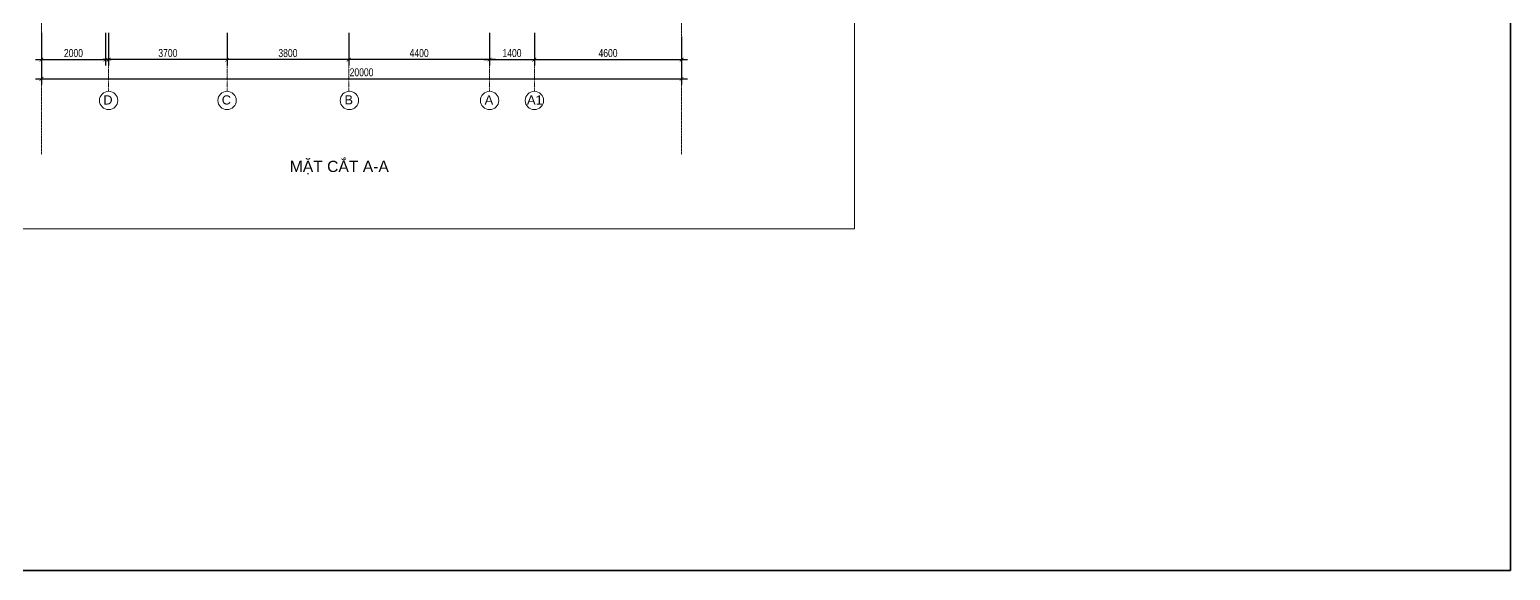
# Model space of a CAD drawing. Header units: millimetres. Extents: x 33748 to 451939, y -263262 to 62681.
# Drawn here: x 405682 to 451939, y -263262 to -246383 of the extents above; entities that cross this region are included whole.
import ezdxf
from ezdxf.enums import TextEntityAlignment as Align

# ---------------------------------------------------------------- set-up
doc = ezdxf.new("R2010")
doc.units = ezdxf.units.MM
doc.header["$PDMODE"] = 98
doc.linetypes.add('CENTER', pattern=[50.8, 31.75, -6.35, 6.35, -6.35])
doc.linetypes.add('HIDDEN', pattern=[0.375, 0.25, -0.125])
doc.layers.get('Defpoints').update_dxf_attribs({"color": 202, "lineweight": 13})
for name, color, linetype, lineweight in [('-CENTER', 143, 'CENTER', 13), ('-CONCRETE', 1, 'Continuous', 35), ('-KH', 143, 'Continuous', 13), ('-RANH GIOI KHU DAT', 12, 'CENTER', 18), ('-TEXT', 7, 'Continuous', 15)]:
    doc.layers.add(name, color=color, linetype=linetype, lineweight=lineweight)
doc.layers.add('12. NET DIM', color=9, linetype='Continuous')
doc.styles.add('1', font='arial.ttf')
doc.styles.add('AVANH', font='', dxfattribs={"width": 0.8})
doc.styles.get("Standard").update_dxf_attribs({"font": 'arial.ttf'})
doc.styles.get('AVANH').set_extended_font_data('.VnAvantH')
doc.dimstyles.new('C_100A3', dxfattribs={"dimscale": 100, "dimtxt": 2.5, "dimasz": 1.2, "dimexe": 1.8, "dimexo": 0, "dimgap": 0.75, "dimtad": 1, "dimdec": 0, "dimzin": 0, "dimdsep": 46, "dimtxsty": 'AVANH', "dimblk": 'ARCHTICK', "dimcen": 0, "dimdle": 1.8, "dimclrd": 256, "dimclre": 256, "dimclrt": 7, "dimadec": 0, "dimazin": 0, "dimtfac": 0.0001, "dimtdec": 0, "dimtix": 1, "dimtmove": 2, "dimatfit": 3, "dimldrblk": 'ARCHTICK', "dimfxl": 1.8, "dimtolj": 1, "dimtzin": 0, "dimarcsym": 0})

# ---------------------------------------------------------------- blocks, each defined once
blk = doc.blocks.new('_ARCHTICK')
at = {"const_width": 0.15}
blk.add_lwpolyline([(-0.5, -0.5), (0.5, 0.5)], dxfattribs=at)
blk = doc.blocks.new('*D1167')
at = {"layer": '12. NET DIM', "lineweight": -2, "transparency": 16777216}
for p, q in [((415651, -246484), (415651, -247500)), ((420051, -246484), (420051, -247500)), ((420231, -247320), (415471, -247320))]:
    blk.add_line(p, q, dxfattribs=at)
at = {"layer": 'Defpoints', "color": 0, "transparency": 16777216}
for p in [(415651, -246484), (420051, -246484), (415651, -247320)]:
    blk.add_point(p, dxfattribs=at)
at = {"layer": '12. NET DIM', "lineweight": -2, "transparency": 16777216, "xscale": 120, "yscale": 120, "zscale": 120, "rotation": 180}
blk.add_blockref('_ARCHTICK', (415651, -247320), dxfattribs=at)
at = {"layer": '12. NET DIM', "lineweight": -2, "transparency": 16777216, "xscale": 120, "yscale": 120, "zscale": 120}
blk.add_blockref('_ARCHTICK', (420051, -247320), dxfattribs=at)
at = {"layer": '12. NET DIM', "color": 7, "transparency": 16777216, "insert": (417851, -247116), "char_height": 250, "attachment_point": 5, "style": 'AVANH'}
blk.add_mtext('\\A1;4400', dxfattribs=at)
blk = doc.blocks.new('*D1168')
at = {"layer": '12. NET DIM', "lineweight": -2, "transparency": 16777216}
for p, q in [((411851, -246484), (411851, -247500)), ((415651, -246484), (415651, -247500)), ((415831, -247320), (411671, -247320))]:
    blk.add_line(p, q, dxfattribs=at)
at = {"layer": 'Defpoints', "color": 0, "transparency": 16777216}
for p in [(411851, -246484), (415651, -246484), (411851, -247320)]:
    blk.add_point(p, dxfattribs=at)
at = {"layer": '12. NET DIM', "lineweight": -2, "transparency": 16777216, "xscale": 120, "yscale": 120, "zscale": 120, "rotation": 180}
blk.add_blockref('_ARCHTICK', (411851, -247320), dxfattribs=at)
at = {"layer": '12. NET DIM', "lineweight": -2, "transparency": 16777216, "xscale": 120, "yscale": 120, "zscale": 120}
blk.add_blockref('_ARCHTICK', (415651, -247320), dxfattribs=at)
at = {"layer": '12. NET DIM', "color": 7, "transparency": 16777216, "insert": (413751, -247116), "char_height": 250, "attachment_point": 5, "style": 'AVANH'}
blk.add_mtext('\\A1;3800', dxfattribs=at)
blk = doc.blocks.new('*D1169')
at = {"layer": '12. NET DIM', "lineweight": -2, "transparency": 16777216}
for p, q in [((408151, -246484), (408151, -247500)), ((411851, -246484), (411851, -247500)), ((412031, -247320), (407971, -247320))]:
    blk.add_line(p, q, dxfattribs=at)
at = {"layer": 'Defpoints', "color": 0, "transparency": 16777216}
for p in [(408151, -246484), (411851, -246484), (408151, -247320)]:
    blk.add_point(p, dxfattribs=at)
at = {"layer": '12. NET DIM', "lineweight": -2, "transparency": 16777216, "xscale": 120, "yscale": 120, "zscale": 120, "rotation": 180}
blk.add_blockref('_ARCHTICK', (408151, -247320), dxfattribs=at)
at = {"layer": '12. NET DIM', "lineweight": -2, "transparency": 16777216, "xscale": 120, "yscale": 120, "zscale": 120}
blk.add_blockref('_ARCHTICK', (411851, -247320), dxfattribs=at)
at = {"layer": '12. NET DIM', "color": 7, "transparency": 16777216, "insert": (410001, -247116), "char_height": 250, "attachment_point": 5, "style": 'AVANH'}
blk.add_mtext('\\A1;3700', dxfattribs=at)
blk = doc.blocks.new('*D1170')
at = {"layer": '12. NET DIM', "lineweight": -2, "transparency": 16777216}
for p, q in [((420051, -246484), (420051, -247500)), ((421451, -246484), (421451, -247500)), ((419871, -247320), (421631, -247320))]:
    blk.add_line(p, q, dxfattribs=at)
at = {"layer": 'Defpoints', "color": 0, "transparency": 16777216}
for p in [(420051, -246484), (421451, -246484), (421451, -247320)]:
    blk.add_point(p, dxfattribs=at)
at = {"layer": '12. NET DIM', "lineweight": -2, "transparency": 16777216, "xscale": 120, "yscale": 120, "zscale": 120, "rotation": 180}
blk.add_blockref('_ARCHTICK', (420051, -247320), dxfattribs=at)
at = {"layer": '12. NET DIM', "lineweight": -2, "transparency": 16777216, "xscale": 120, "yscale": 120, "zscale": 120}
blk.add_blockref('_ARCHTICK', (421451, -247320), dxfattribs=at)
at = {"layer": '12. NET DIM', "color": 7, "transparency": 16777216, "insert": (420751, -247116), "char_height": 250, "attachment_point": 5, "style": 'AVANH'}
blk.add_mtext('\\A1;1400', dxfattribs=at)
blk = doc.blocks.new('*D1171')
at = {"layer": '12. NET DIM', "lineweight": -2, "transparency": 16777216}
for p, q in [((406051, -246484), (406051, -247500)), ((408051, -246484), (408051, -247500)), ((405871, -247320), (408231, -247320))]:
    blk.add_line(p, q, dxfattribs=at)
at = {"layer": 'Defpoints', "color": 0, "transparency": 16777216}
for p in [(406051, -246484), (408051, -246484), (408051, -247320)]:
    blk.add_point(p, dxfattribs=at)
at = {"layer": '12. NET DIM', "lineweight": -2, "transparency": 16777216, "xscale": 120, "yscale": 120, "zscale": 120, "rotation": 180}
blk.add_blockref('_ARCHTICK', (406051, -247320), dxfattribs=at)
at = {"layer": '12. NET DIM', "lineweight": -2, "transparency": 16777216, "xscale": 120, "yscale": 120, "zscale": 120}
blk.add_blockref('_ARCHTICK', (408051, -247320), dxfattribs=at)
at = {"layer": '12. NET DIM', "color": 7, "transparency": 16777216, "insert": (407051, -247116), "char_height": 250, "attachment_point": 5, "style": 'AVANH'}
blk.add_mtext('\\A1;2000', dxfattribs=at)
blk = doc.blocks.new('*D1172')
at = {"layer": '12. NET DIM', "lineweight": -2, "transparency": 16777216}
for p, q in [((406051, -246484), (406051, -248100)), ((426051, -246595), (426051, -248100)), ((405871, -247920), (426231, -247920))]:
    blk.add_line(p, q, dxfattribs=at)
at = {"layer": 'Defpoints', "color": 0, "transparency": 16777216}
for p in [(406051, -246484), (426051, -246595), (426051, -247920)]:
    blk.add_point(p, dxfattribs=at)
at = {"layer": '12. NET DIM', "lineweight": -2, "transparency": 16777216, "xscale": 120, "yscale": 120, "zscale": 120, "rotation": 180}
blk.add_blockref('_ARCHTICK', (406051, -247920), dxfattribs=at)
at = {"layer": '12. NET DIM', "lineweight": -2, "transparency": 16777216, "xscale": 120, "yscale": 120, "zscale": 120}
blk.add_blockref('_ARCHTICK', (426051, -247920), dxfattribs=at)
at = {"layer": '12. NET DIM', "color": 7, "transparency": 16777216, "insert": (416051, -247716), "char_height": 250, "attachment_point": 5, "style": 'AVANH'}
blk.add_mtext('\\A1;20000', dxfattribs=at)
blk = doc.blocks.new('*D1173')
at = {"layer": '12. NET DIM', "lineweight": -2, "transparency": 16777216}
for p, q in [((421451, -246484), (421451, -247500)), ((426051, -246595), (426051, -247500)), ((421271, -247320), (426231, -247320))]:
    blk.add_line(p, q, dxfattribs=at)
at = {"layer": 'Defpoints', "color": 0, "transparency": 16777216}
for p in [(421451, -246484), (426051, -246595), (426051, -247320)]:
    blk.add_point(p, dxfattribs=at)
at = {"layer": '12. NET DIM', "lineweight": -2, "transparency": 16777216, "xscale": 120, "yscale": 120, "zscale": 120, "rotation": 180}
blk.add_blockref('_ARCHTICK', (421451, -247320), dxfattribs=at)
at = {"layer": '12. NET DIM', "lineweight": -2, "transparency": 16777216, "xscale": 120, "yscale": 120, "zscale": 120}
blk.add_blockref('_ARCHTICK', (426051, -247320), dxfattribs=at)
at = {"layer": '12. NET DIM', "color": 7, "transparency": 16777216, "insert": (423751, -247116), "char_height": 250, "attachment_point": 5, "style": 'AVANH'}
blk.add_mtext('\\A1;4600', dxfattribs=at)

msp = doc.modelspace()

# ---------------------------------------------------------------- linework, layer by layer
at = {"layer": '-CENTER', "ltscale": 0.1}
for p, q in [((408150.6, -246483.8), (408150.6, -248308.5)), ((411850.9, -246483.8), (411850.9, -248308.5)), ((415650.9, -246483.8), (415650.9, -248308.5)), ((420050.9, -246483.8), (420050.9, -248308.5)), ((421450.9, -246483.8), (421450.9, -248308.5))]:
    msp.add_line(p, q, dxfattribs=at)
at = {"layer": '-CONCRETE', "color": 1}
msp.add_lwpolyline([(123413.8, -205047.7), (451939.1, -205047.7), (451939.1, -263261.7), (123413.8, -263261.7)], close=True, dxfattribs=at)
at = {"layer": '-KH'}
for centre in [(408150.6, -248594.8), (411850.9, -248594.8), (415672.8, -248594), (420050.9, -248594.8), (421450.9, -248594.8)]:
    msp.add_circle(centre, 286.3, dxfattribs=at)
at = {"layer": '-RANH GIOI KHU DAT', "linetype": 'HIDDEN', "ltscale": 10}
for p, q in [((406050.6, -250282), (406050.6, -231901.7)), ((426050.6, -250282), (426050.6, -231901.7))]:
    msp.add_line(p, q, dxfattribs=at)
at = {"layer": 'Defpoints'}
msp.add_lwpolyline([(399947.2, -252596.8), (431447.2, -252596.8), (431447.2, -230321.8), (399947.2, -230321.8)], close=True, dxfattribs=at)

# ---------------------------------------------------------------- texts
at = {"layer": '-TEXT', "color": 2, "style": '1'}
for s, height, p in [('D', 286.3, (408128.8, -248576.8)), ('C', 286.3, (411829.1, -248576.8)), ('B', 286.3, (415650.9, -248575.9)), ('A', 286.3, (420029.1, -248576.8)), ('A1', 286.31, (421465, -248576.8))]:
    msp.add_text(s, height=height, dxfattribs=at).set_placement(p, align=Align.MIDDLE_CENTER)
at = {"layer": '-TEXT', "color": 4}
msp.add_text('MẶT CẮT A-A', height=350, dxfattribs=at).set_placement((415356.6, -250826.8), align=Align.CENTER)

# ---------------------------------------------------------------- dimensions: what is measured, and where the dimension line sits
at = {"layer": '12. NET DIM'}
for base, p2, picture, middle in [((408050.6, -247319.8), (408050.6, -246483.8), '*D1171', (407050.6, -247115.6)), ((426050.6, -247919.8), (426050.6, -246594.7), '*D1172', (416050.6, -247715.6))]:
    dim = msp.add_linear_dim(base=base, p1=(406050.6, -246483.8), p2=p2, dimstyle='C_100A3', dxfattribs=at)
    dim.commit()
    dim.dimension.update_dxf_attribs({"geometry": picture, "text_midpoint": middle})
for base, p1, p2, picture, middle in [((408150.6, -247319.8), (411850.9, -246483.8), (408150.6, -246483.8), '*D1169', (410000.8, -247115.6)), ((411850.9, -247319.8), (415650.9, -246483.8), (411850.9, -246483.8), '*D1168', (413750.9, -247115.6)), ((415650.9, -247319.8), (420050.9, -246483.8), (415650.9, -246483.8), '*D1167', (417850.9, -247115.6)), ((421450.9, -247319.8), (420050.9, -246483.8), (421450.9, -246483.8), '*D1170', (420750.9, -247115.6)), ((426050.6, -247319.8), (421450.9, -246483.8), (426050.6, -246594.7), '*D1173', (423750.8, -247115.6))]:
    dim = msp.add_linear_dim(base=base, p1=p1, p2=p2, angle=180, dimstyle='C_100A3', dxfattribs=at)
    dim.commit()
    dim.dimension.update_dxf_attribs({"geometry": picture, "text_midpoint": middle})

doc.saveas('drawing.dxf')
